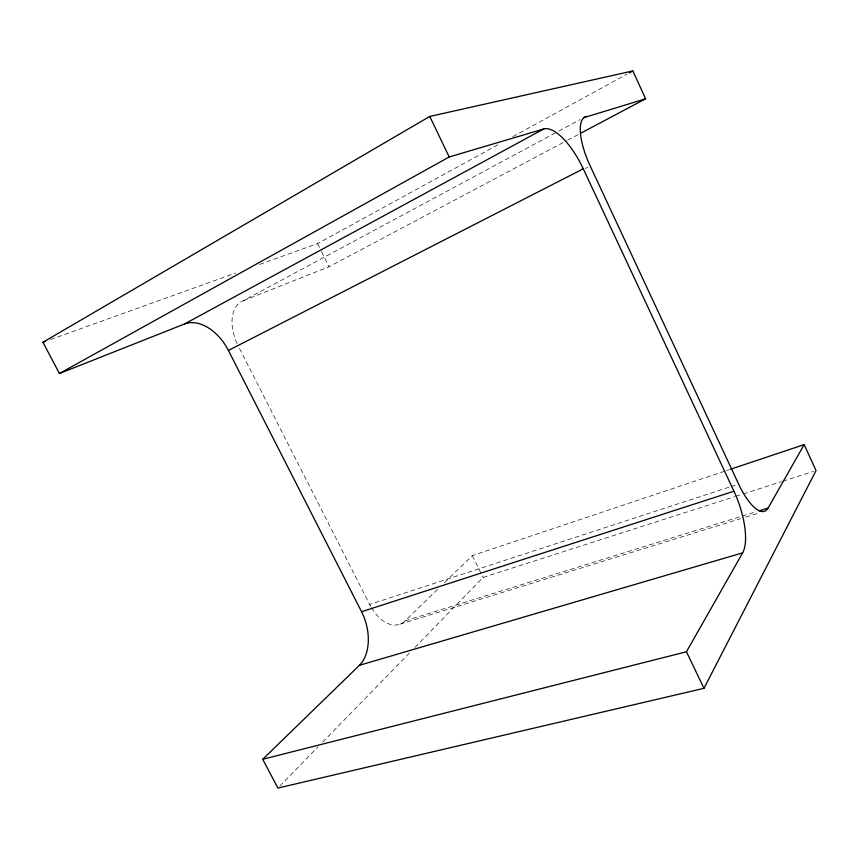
<?xml version="1.0" encoding="UTF-8"?>
<svg xmlns="http://www.w3.org/2000/svg" width="859" height="859" viewBox="0 0 859 859"><rect width="100%" height="100%" fill="white"/><g stroke="black" fill="none" stroke-linecap="round" stroke-linejoin="round"><path stroke-width="0.64" stroke-dasharray="4.29 3.22" d="M279.776 786.157L318.013 746.9M322.683 742.112L409.41 653.076M415.015 647.332L483.091 577.431L734.402 496.77M371.475 607.71A38.226 23.139 72.7 0 0 405.201 620.821L438.745 588.222M444.49 582.638L472.278 555.633L725.318 470.979M259.59 264.432L317.529 243.612L499.895 143.743M512.834 136.656L626.952 74.153M237.138 343.654A39.246 24.256 61.5 0 1 243.29 300.714L557.706 131.685M558.887 131.051L580.158 119.616M243.29 300.714L329.008 266.773L566.468 140.79M567.649 140.167L578.279 134.519M585.451 168.461L587.846 167.237M50.509 339.552L235.656 273.022M726.585 470.56L729.13 469.712M239.478 348.4L369.681 604.457L729.721 486.978M730.988 486.559L736.077 484.895M735.68 496.362L742.058 494.312M743.336 493.904L781.604 481.62M782.882 481.212L813.494 471.387M405.201 620.821L756.596 511.631M400.004 624.171L740.587 518.675M745.709 517.086L758.518 513.124M317.529 243.612L320.976 250.56M321.545 251.719L329.008 266.773M472.278 555.633L483.091 577.431M370.852 606.637A38.226 23.139 72.7 0 1 369.681 604.457"/><path stroke-width="1.29" d="M580.641 133.274L645.614 98.796L632.836 70.932L429.768 116.448L42.95 342.258L59.421 373.515L449.193 156.972L543.715 128.979A51.615 19.574 64.3 0 1 583.272 168.815L733.951 491.23A50.026 18.35 70.8 0 1 742.648 552.852L359.438 665.296L262.736 759.27L277.919 788.068L703.972 688.317L816.05 470.571L804.153 444.608L730.397 469.282M262.736 759.27L686.448 651.766L742.648 552.852M759.152 510.837L768.096 508.056L804.153 444.608M629.314 72.865L632.836 70.932M59.421 373.515L184.502 323.993L543.715 128.979M583.712 117.704L645.614 98.796M184.502 323.993A42.059 27.778 60.5 0 1 228.397 350.44L583.272 168.815M42.95 342.258L45.473 341.356M359.438 665.296A40.996 26.35 74.5 0 0 361.575 611.748L733.951 491.23M228.397 350.44L361.575 611.748M429.768 116.448L449.193 156.972M686.448 651.766L703.972 688.317M586.074 116.437A47.47 16.579 64.6 0 0 590.23 166.023L738.622 484.068A46.01 15.655 70 0 0 768.096 508.056"/></g></svg>
